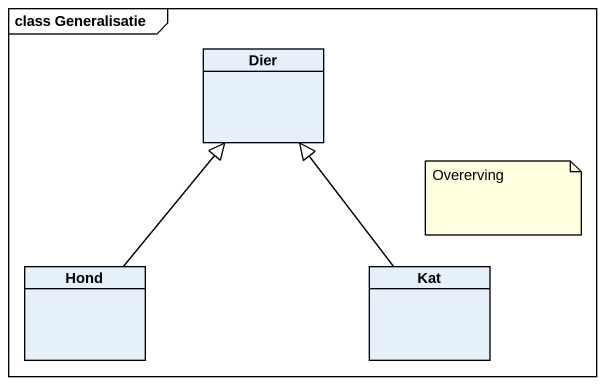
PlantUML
@startuml
mainframe class Generalisatie
hide circle
hide empty members
class Dier
class Hond
class Kat
Hond -up-|> Dier
Kat -up-|> Dier
note as N1
  Overerving
end note
@enduml
